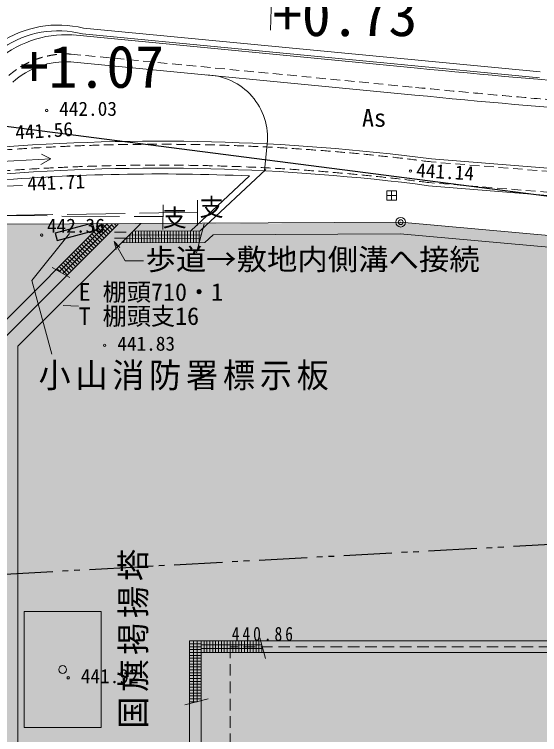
# Model space of a CAD drawing. Units: millimetres at full size; details may follow other scales. Extents: x -95576 to 124839, y -71355 to 87778.
# Drawn here: x -37865 to -24255, y 33482 to 52148 of the extents above; entities that cross this region are included whole.
import ezdxf
from ezdxf.enums import TextEntityAlignment as Align

# ---------------------------------------------------------------- set-up
doc = ezdxf.new("R2010")
doc.units = ezdxf.units.MM
doc.header["$LTSCALE"] = 250
doc.header["$PDMODE"] = 32
doc.header["$PDSIZE"] = 125
for name, pattern in [('DASHED', [7.5, 6, -1.5]), ('DASHED1', [1.8, 1.2, -0.6]), ('DOUBLE_CHAIN1', [8.8, 5, -1, 0.6, -0.6, 0.6, -1]), ('USER3', [1.5, 1, -0.5])]:
    doc.linetypes.add(name, pattern=pattern)
for name, color, linetype, lineweight in [('0-0_0-0___', 7, 'Continuous', 18), ('0-1_極細線', 7, 'Continuous', 13), ('0-4_太線', 7, 'Continuous', 13), ('0-6_0-6___', 7, 'Continuous', 13), ('0-C_S-BGD-HTXT', 5, 'Continuous', 13), ('1-8_ﾊｯﾁﾝｸﾞ', 1, 'Continuous', 18), ('6-2_細線', 4, 'Continuous', 9), ('6-D_文字', 7, 'Continuous', 9), ('6-E_寸法', 4, 'Continuous', 9), ('7-1_敷地外要素', 4, 'Continuous', 9), ('9-C_排水管', 51, 'Continuous', 25), ('E-3', 3, 'Continuous', 25), ('E-A', 3, 'DOUBLE_CHAIN1', 25)]:
    doc.layers.add(name, color=color, linetype=linetype, lineweight=lineweight)
doc.layers.add('7-D', color=7, linetype='Continuous')
doc.styles.add('ＭＳ ゴシック', font='')
doc.styles.get('ＭＳ ゴシック').set_extended_font_data('MS Gothic')

msp = doc.modelspace()

# ---------------------------------------------------------------- linework, layer by layer
at = {"layer": '0-0_0-0___'}
msp.add_line((-31349.6, 48124.8), (-33047.2, 46536.4), dxfattribs=at)
at = {"layer": '0-1_極細線'}
msp.add_line((-36600.4, 44603.5), (-36200.5, 44586.8), dxfattribs=at)
at = {"layer": '0-4_太線'}
for p, q in [((-36074.9, 51792.6), (-24241.4, 50655.1)), ((-36343.8, 51616.6), (-27418.6, 50753.1)), ((-36100.6, 51644.3), (-24254.8, 50505.6)), ((-36411.2, 50919.9), (-27486.5, 50056.4)), ((-31310.8, 48790.1), (-31383.7, 48092.9)), ((-38201.7, 48333.8), (-36920.4, 48403.5)), ((-19081.6, 47758.9), (-27058.4, 48404.8)), ((-19014.4, 47051.1), (-27131.9, 47708.5)), ((-33122.8, 47336.8), (-33118.8, 46676.2)), ((-34010.1, 47212.5), (-34020.9, 46572.6))]:
    msp.add_line(p, q, dxfattribs=at)
at = {"layer": '0-4_太線', "linetype": 'USER3'}
for p, q in [((-36392, 51118.9), (-27467.1, 50255.4)), ((-19087.4, 47679.1), (-27066.8, 48325.2)), ((-19126.8, 47140.5), (-27123.5, 47788))]:
    msp.add_line(p, q, dxfattribs=at)
at = {"layer": '0-4_太線'}
msp.add_lwpolyline([(-37184.2, 48258.1), (-36920.4, 48403.5), (-37165.8, 48526.4)], dxfattribs=at)
at = {"layer": '0-4_太線', "linetype": 'DASHED'}
msp.add_lwpolyline([(-33120.9, 47018.4), (-38513.7, 46933.9), (-34015.2, 46906.2)], dxfattribs=at)
at = {"layer": '0-4_太線'}
for centre, radius, start, end in [((-36728.6, 49169.8), 2703, 76.00506, 124.14151), ((-36728.6, 49169.8), 2553, 75.75832, 124.14976), ((-36519.4, 48850.8), 2771.7, 86.78592, 132.19286), ((-36519.4, 48850.8), 2071.7, 86.78592, 132.01344), ((-1455.7, 315410.2), 265927.5, 264.3972, 266.62962), ((-32933, 48949.3), 1630, 354.3938, 88.27554), ((-1455.7, 315410.2), 266627.5, 264.3973, 266.62909), ((-34113.6, -5802.6), 54664.6, 82.58458, 94.5703), ((-34113.6, -5802.6), 53964.6, 82.56656, 94.58398)]:
    msp.add_arc(centre, radius, start, end, dxfattribs=at)
at = {"layer": '0-4_太線', "linetype": 'USER3'}
for centre, radius, start, end in [((-36519.4, 48850.8), 2271.7, 86.78592, 132.07576), ((-1455.7, 315410.2), 266427.5, 264.39727, 266.62924), ((-34113.6, -5802.6), 54584.6, 82.58254, 94.57185), ((-34113.6, -5802.6), 54044.6, 82.56864, 94.5824)]:
    msp.add_arc(centre, radius, start, end, dxfattribs=at)
at = {"layer": '0-6_0-6___'}
msp.add_lwpolyline([(-39148.3, 47377.4), (-38354.3, 47683.9), (-37654.6, 47713.5)], dxfattribs=at)
for centre, start, end in [((-37029.2, 49658.7), 0, 180), ((-37029.2, 49658.7), 179.99908, 0.00092), ((-27601.5, 48088.8), 359.99898, 180.00102), ((-27601.5, 48088.8), 180, 360), ((-37154.9, 46429), 0, 180), ((-37154.9, 46429), 179.99898, 0.00102), ((-35523.6, 43571.7), 360, 180), ((-35523.6, 43571.7), 180, 360), ((-36470.1, 34954.3), 359.99908, 180.00092), ((-36470.1, 34954.3), 179.99908, 0.00092)]:
    msp.add_arc(centre, 30, start, end, dxfattribs=at)
at = {"layer": '0-C_S-BGD-HTXT'}
for p, q in [((-28217, 47454), (-27967, 47454)), ((-28092, 47329), (-28092, 47579))]:
    msp.add_line(p, q, dxfattribs=at)
msp.add_lwpolyline([(-28217, 47329), (-27967, 47329), (-27967, 47579), (-28217, 47579)], close=True, dxfattribs=at)
at = {"layer": '0-C_S-BGD-HTXT', "color": 6}
msp.add_circle((-27853.8, 46761.8), 125, dxfattribs=at)
msp.add_point((-27853.8, 46761.8), dxfattribs=at)
at = {"layer": '1-8_ﾊｯﾁﾝｸﾞ'}
for q in [(-38153.7, 46711.5), (-21380.1, 46177.6)]:
    msp.add_line((-27853.8, 46761.8), q, dxfattribs=at)
at = {"layer": '6-2_細線', "color": 7, "lineweight": 18}
msp.add_circle((-36613.7, 35168.7), 100, dxfattribs=at)
at = {"layer": '6-D_文字', "color": 4}
for p, q in [((-31773.1, 47961.1), (-33297, 46535.2)), ((-37613.7, 36668.7), (-35613.7, 36668.7)), ((-37613.7, 36668.7), (-37613.7, 33668.7)), ((-35613.7, 36668.7), (-35613.7, 33668.7)), ((-37613.7, 33668.7), (-35613.7, 33668.7))]:
    msp.add_line(p, q, dxfattribs=at)
at = {"layer": '6-D_文字', "lineweight": 18}
for p, q in [((-34592.2, 46728.9), (-37775.2, 43545.8)), ((-33047.2, 46536.4), (-34793.1, 46527.9)), ((-37775.2, 43545.8), (-37775.2, -21340.6))]:
    msp.add_line(p, q, dxfattribs=at)
at = {"layer": '6-D_文字', "color": 3, "lineweight": 25}
for p, q in [((-35842.3, 46737), (-36808.2, 46478.2)), ((-35790.5, 46543.8), (-35842.3, 46737))]:
    msp.add_line(p, q, dxfattribs=at)
at = {"layer": '6-D_文字', "lineweight": 18}
msp.add_lwpolyline([(-35175.2, 46711.5), (-38175.2, 43711.5), (-38175.2, -21740.6)], dxfattribs=at)
at = {"layer": '6-D_文字', "color": 3, "lineweight": 25}
msp.add_lwpolyline([(-36808.2, 46478.2), (-36756.5, 46285), (-35790.5, 46543.8)], dxfattribs=at)
at = {"layer": '6-D_文字', "color": 4, "linetype": 'DASHED1'}
msp.add_lwpolyline([(5724.8, 35759.4), (-32275.2, 35759.4), (-32275.2, 30759.4)], dxfattribs=at)
at = {"layer": '6-D_文字', "color": 4}
msp.add_arc((-34113.6, -5802.6), 53814.6, 87.50737, 94.6985, dxfattribs=at)
at = {"layer": '6-E_寸法'}
msp.add_line((-31163.5, 53723.3), (-31229.4, 51741.7), dxfattribs=at)
at = {"layer": '7-1_敷地外要素'}
for p, q in [((-35587, 46724), (-38475.2, 43835.8)), ((-35451.1, 46724.7), (-36695.6, 45480.3)), ((-35327.5, 46706.9), (-36605.9, 45428.5)), ((-35590.4, 46720.6), (-35381.4, 46511.6)), ((-35488.2, 46724.5), (-35328.3, 46564.6)), ((-35358.8, 46701.2), (-35275.3, 46617.7)), ((-35269.2, 46717.7), (-35222.3, 46670.7)), ((-32945, 46720.8), (-33146.5, 45968.8)), ((-35805.6, 46511.6), (-35593.5, 46299.5)), ((-35752.6, 46564.6), (-35540.5, 46352.5)), ((-35699.6, 46617.7), (-35487.4, 46405.5)), ((-35627.4, 46651.6), (-35434.4, 46458.6)), ((-34802, 46519.1), (-34800.6, 46228.1)), ((-34727, 46528.5), (-34725.6, 46228.5)), ((-34652, 46528.8), (-34650.6, 46228.8)), ((-34577, 46529.2), (-34575.6, 46229.2)), ((-34502, 46529.6), (-34500.6, 46229.6)), ((-34427, 46529.9), (-34425.6, 46229.9)), ((-34352, 46530.3), (-34350.6, 46230.3)), ((-34277, 46530.7), (-34275.6, 46230.7)), ((-34202, 46531), (-34200.6, 46231)), ((-34127, 46531.4), (-34125.6, 46231.4)), ((-34052, 46531.7), (-34050.6, 46231.8)), ((-33977, 46532.1), (-33975.6, 46232.1)), ((-33902, 46532.5), (-33900.6, 46232.5)), ((-33827, 46532.8), (-33825.6, 46232.8)), ((-33752, 46533.2), (-33750.6, 46233.2)), ((-33677, 46533.6), (-33675.6, 46233.6)), ((-33602, 46533.9), (-33600.6, 46233.9)), ((-33527, 46534.3), (-33525.6, 46234.3)), ((-33452, 46534.7), (-33450.6, 46234.7)), ((-33377, 46535), (-33375.6, 46235)), ((-33302, 46535.4), (-33300.6, 46235.4)), ((-33227, 46535.8), (-33225.6, 46235.8)), ((-33152, 46536.1), (-33150.6, 46236.1)), ((-33077, 46536.5), (-33075.6, 46236.5)), ((-33002, 46536.9), (-33001.9, 46508.3)), ((-37409.9, 45247.9), (-36434.9, 46465.8)), ((-36017.8, 46299.5), (-35805.6, 46087.4)), ((-35964.7, 46352.5), (-35752.6, 46140.4)), ((-35911.7, 46405.5), (-35699.6, 46193.4)), ((-35858.7, 46458.6), (-35646.5, 46246.4)), ((-35025.9, 46295.1), (-35025.6, 46227)), ((-33047.9, 46336.6), (-34993.9, 46327.2)), ((-34951.2, 46369.8), (-34950.6, 46227.4)), ((-33021.1, 46436.8), (-34893.4, 46427.6)), ((-34876.6, 46444.4), (-34875.6, 46227.7)), ((-27866.6, 46461.7), (-21401.4, 45878.3)), ((-36176.9, 46140.4), (-35964.7, 45928.3)), ((-36123.8, 46193.4), (-35911.7, 45981.3)), ((-36070.8, 46246.4), (-35858.7, 46034.3)), ((-35282.3, 46259.6), (-35227.3, 46054.2)), ((-32928.1, 46237), (-35094.6, 46226.4)), ((-36389, 45928.3), (-36176.9, 45716.1)), ((-36336, 45981.3), (-36123.8, 45769.2)), ((-36282.9, 46034.3), (-36070.8, 45822.2)), ((-36229.9, 46087.4), (-36017.8, 45875.2)), ((-36548.1, 45769.2), (-36336, 45557)), ((-36495.1, 45822.2), (-36282.9, 45610.1)), ((-36442, 45875.2), (-36229.9, 45663.1)), ((-36884.8, 45589.5), (-36431.6, 45327.9)), ((-36760.2, 45557), (-36666.9, 45463.7)), ((-36707.2, 45610.1), (-36495.1, 45397.9)), ((-36654.2, 45663.1), (-36442, 45451)), ((-36601.1, 45716.1), (-36389, 45504)), ((-36898.4, 43339.1), (-37409.9, 45247.9)), ((-33026.5, 35909.4), (-33326.5, 35909.4)), ((7259.5, 35909.4), (-33326.5, 35909.4)), ((-33326.5, 35909.4), (-33326.5, -9351.2)), ((-33226.5, 35909.4), (-33226.5, 34307.6)), ((-33126.5, 35909.4), (-33126.5, 34334.4)), ((-33026.5, 35909.4), (-33026.5, -9351.2)), ((-33026.5, 35909.4), (-33026.5, 35609.4)), ((-32951.5, 35909.4), (-32951.5, 35609.4)), ((-32876.5, 35909.4), (-32876.5, 35609.4)), ((-32801.5, 35909.4), (-32801.5, 35609.4)), ((-32726.5, 35909.4), (-32726.5, 35609.4)), ((-32651.5, 35909.4), (-32651.5, 35609.4)), ((-32576.5, 35909.4), (-32576.5, 35609.4)), ((-32501.5, 35909.4), (-32501.5, 35609.4)), ((-32426.5, 35909.4), (-32426.5, 35609.4)), ((-32351.5, 35909.4), (-32351.5, 35609.4)), ((-32276.5, 35909.4), (-32276.5, 35609.4)), ((-32201.5, 35909.4), (-32201.5, 35609.4)), ((-32126.5, 35909.4), (-32126.5, 35609.4)), ((-32051.5, 35909.4), (-32051.5, 35609.4)), ((-31976.5, 35909.4), (-31976.5, 35609.4)), ((-31901.5, 35909.4), (-31901.5, 35609.4)), ((-31826.5, 35909.4), (-31826.5, 35609.4)), ((-31751.5, 35909.4), (-31751.5, 35609.4)), ((-31676.5, 35909.4), (-31676.5, 35609.4)), ((-31601.5, 35909.4), (-31601.5, 35609.4)), ((-31526.5, 35909.4), (-31526.5, 35609.4)), ((-31501.3, 35990), (-31356.6, 35449.9)), ((-33026.5, 35834.4), (-33326.5, 35834.4)), ((-33026.5, 35759.4), (-33326.5, 35759.4)), ((-33026.5, 35684.4), (-33326.5, 35684.4)), ((-31452.9, 35809.4), (-33026.5, 35809.4)), ((-31426.1, 35709.4), (-33026.5, 35709.4)), ((-31451.5, 35804.2), (-31451.5, 35609.4)), ((-33026.5, 35609.4), (-33326.5, 35609.4)), ((-33026.5, 35534.4), (-33326.5, 35534.4)), ((7259.5, 35609.4), (-33026.5, 35609.4)), ((-33026.5, 35459.4), (-33326.5, 35459.4)), ((-33026.5, 35384.4), (-33326.5, 35384.4)), ((-33026.5, 35309.4), (-33326.5, 35309.4)), ((-33026.5, 35234.4), (-33326.5, 35234.4)), ((-33026.5, 35159.4), (-33326.5, 35159.4)), ((-33026.5, 35084.4), (-33326.5, 35084.4)), ((-33026.5, 35009.4), (-33326.5, 35009.4)), ((-33026.5, 34934.4), (-33326.5, 34934.4)), ((-33026.5, 34859.4), (-33326.5, 34859.4)), ((-33026.5, 34784.4), (-33326.5, 34784.4)), ((-33026.5, 34709.4), (-33326.5, 34709.4)), ((-33026.5, 34634.4), (-33326.5, 34634.4)), ((-33026.5, 34559.4), (-33326.5, 34559.4)), ((-33446.1, 34248.8), (-32847.2, 34409.2)), ((-33026.5, 34484.4), (-33326.5, 34484.4)), ((-33026.5, 34409.4), (-33326.5, 34409.4)), ((-33131.7, 34334.4), (-33326.5, 34334.4))]:
    msp.add_line(p, q, dxfattribs=at)
at = {"layer": '7-1_敷地外要素', "linetype": 'DASHED1'}
for p, q in [((-34967.7, 46500.8), (-35367.7, 46500.8)), ((-34967.7, 46350.8), (-35367.7, 46350.8))]:
    msp.add_line(p, q, dxfattribs=at)
at = {"layer": '7-1_敷地外要素'}
for points in [[(-27866.6, 46461.7), (-32713.2, 46438), (-32928.1, 46237)], [(-34518.8, 45758.7), (-34993.1, 45758.7), (-35282.3, 46259.6), (-35130.5, 46107.9)]]:
    msp.add_lwpolyline(points, dxfattribs=at)
at = {"layer": '9-C_排水管', "color": 9}
msp.add_solid([(-38175.2, 43711.5), (-35169.7, 46726.1), (-38177.1, 46677.5), (-38153.7, 46711.5)], dxfattribs=at)
at = {"layer": '9-C_排水管', "color": 7}
for points in [[(-34592.2, 46728.9), (-35169.5, 46726.3), (-38175.2, 43711.5)], [(-38175.2, 43711.5), (-37775.2, 43545.8), (-34592.2, 46728.9)], [(-38175.2, 43711.5), (-38175.2, -21740.6), (-37775.2, 43545.8)], [(-38175.2, -21740.6), (-37775.2, -21340.6), (-37775.2, 43545.8)]]:
    msp.add_solid(points, dxfattribs=at)
at = {"layer": '9-C_排水管'}
for points in [[(-32365.2, 30849.4), (-34592.2, 46728.9), (-37775.2, 43545.8)], [(-32365.2, 30849.4), (-32832.3, 46737.5), (-34592.2, 46728.9)], [(-32945, 46720.8), (-27853.8, 46761.8), (-21380.1, 46177.6)], [(-32365.2, 30849.4), (-21380.1, 46177.6), (-32832.3, 46737.5)], [(-21380.1, 46177.6), (-32365.2, 30849.4), (-16492.5, 45924.6), (-957.5, 45120.4)], [(-32365.2, 30849.4), (5814.8, 30849.4), (-957.5, 45120.4), (-196.3, 45004)], [(-37775.2, 43545.8), (-37775.2, -18240.6), (-37574.1, -3584.2)], [(-37775.2, 43545.8), (-37574.1, -3584.2), (-37575.2, 6648.3)], [(-37775.2, 43545.8), (-37575.2, 6648.3), (-35575.2, 6648.3)], [(-37775.2, 43545.8), (-35575.2, 6648.3), (-32365.2, 30849.4)]]:
    msp.add_solid(points, dxfattribs=at)
at = {"layer": 'E-3'}
msp.add_lwpolyline([(-38826.6, 49341.9), (-23544, 47378.5), (-19311.1, 47195.3)], dxfattribs=at)
at = {"layer": 'E-A'}
msp.add_line((-44705.4, 37281.8), (55240.1, 42755.4), dxfattribs=at)

# ---------------------------------------------------------------- texts
at = {"layer": '0-1_極細線', "style": 'ＭＳ ゴシック'}
for s, p in [('As', (-28857.3, 49098.3)), ('支', (-33068.9, 46784.7)), ('支', (-34024.1, 46512.6)), ('E 棚頭710・1', (-36200.5, 44586.8)), ('T 棚頭支16', (-36200.5, 43961.8))]:
    msp.add_text(s, height=458.2, dxfattribs=at).set_placement(p, align=Align.BOTTOM_LEFT)
at = {"layer": '0-6_0-6___', "style": 'ＭＳ ゴシック'}
for s, p in [('442.03', (-36704.2, 49408.7)), ('442.36', (-37021.5, 46378.9)), ('441.83', (-35198.6, 43321.7)), ('441.92', (-36145.1, 34704.3))]:
    msp.add_text(s, height=366.6, dxfattribs=at).set_placement(p, align=Align.BOTTOM_LEFT)
for s, rotation, p in [('441.56', 3.468, (-37825, 48797.1)), ('441.14', 356.698, (-27465.7, 47820.7)), ('441.71', 2.424, (-37519.1, 47469))]:
    msp.add_text(s, height=366.6, rotation=rotation, dxfattribs=at).set_placement(p, align=Align.BOTTOM_LEFT)
at = {"layer": '6-D_文字', "color": 1, "style": 'ＭＳ ゴシック'}
for s, p in [('+0.73', (-31164.7, 51256)), ('+1.07', (-37725.9, 49915.3))]:
    msp.add_text(s, height=1100, dxfattribs=at).set_placement(p, align=Align.BOTTOM_LEFT)
at = {"layer": '6-D_文字', "insert": (-37240.1, 42404.7), "char_height": 641.5, "attachment_point": 7, "style": 'ＭＳ ゴシック'}
msp.add_mtext('\\T1.15;\\W0.95;小山消防署標示板', dxfattribs=at)
at = {"layer": '6-D_文字', "insert": (-34391.5, 33636.1), "char_height": 641.5, "attachment_point": 7, "rotation": 90, "style": 'ＭＳ ゴシック'}
msp.add_mtext('\\T1.15;\\W0.95;国旗掲揚塔', dxfattribs=at)
at = {"layer": '6-D_文字', "color": 4, "insert": (-32233.1, 35903), "char_height": 366.6, "attachment_point": 7, "style": 'ＭＳ ゴシック'}
msp.add_mtext('\\T1.39;\\W0.8;440.86', dxfattribs=at)
at = {"layer": '7-D', "style": 'ＭＳ ゴシック', "width": 1.05}
msp.add_text('歩道→敷地内側溝へ接続', height=549.9, dxfattribs=at).set_placement((-34468.3, 45360.9), align=Align.BOTTOM_LEFT)

doc.saveas('drawing.dxf')
